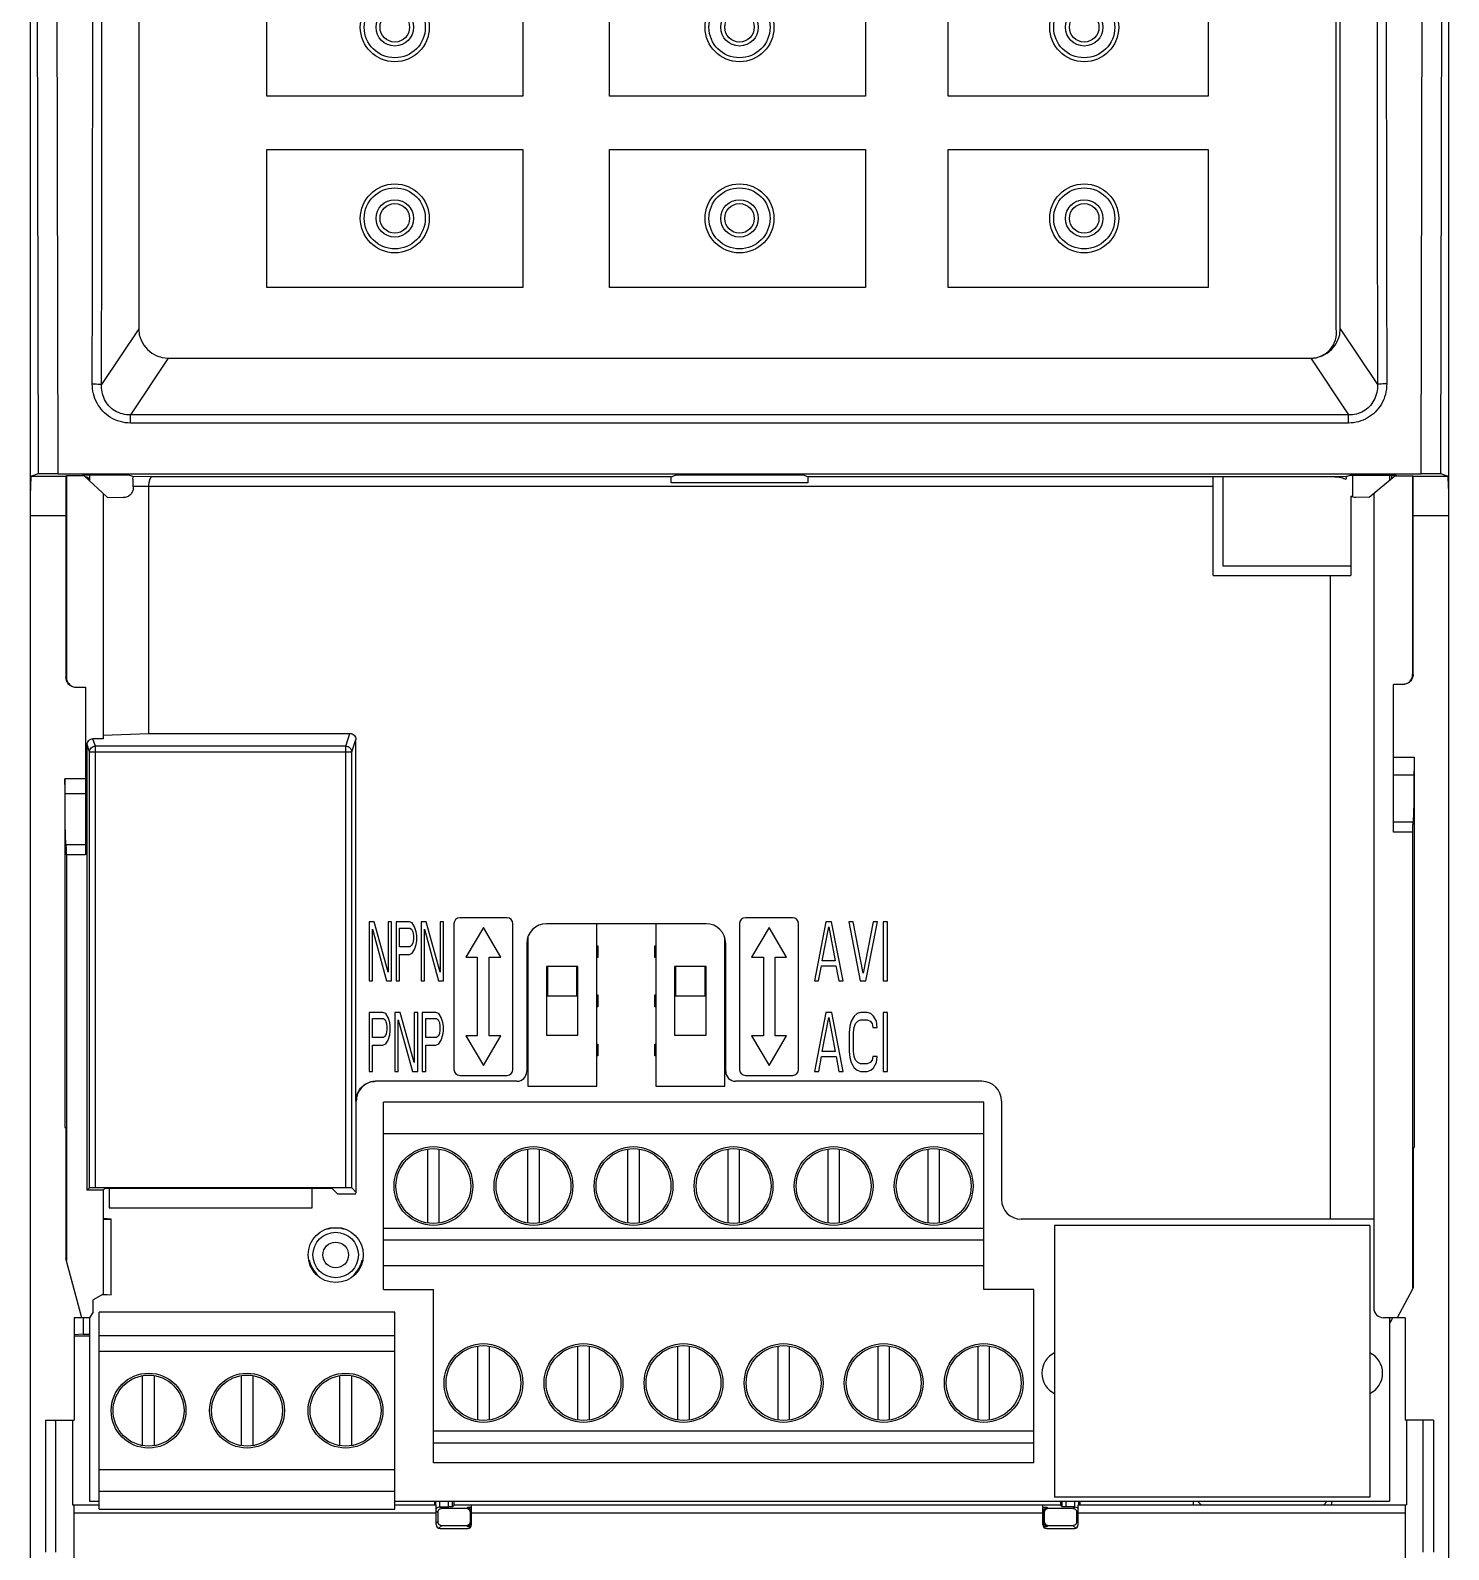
# Model space of a CAD drawing. Header units: millimetres. Extents: x 0 to 1371, y 0 to 812.
# Drawn here: x 280.2 to 352.2, y 657.9 to 735 of the extents above; entities that cross this region are included whole.
import ezdxf

# ---------------------------------------------------------------- set-up
doc = ezdxf.new("R2010")
doc.units = ezdxf.units.MM
for name, color, linetype in [('CTL_BD_PF4M_new_view_1_BL23', 7, 'Continuous'), ('NAMEPLATE_new_view_1_BL28', 7, 'Continuous'), ('RJ45_SIDE_SH_new_view_1_BL31', 7, 'Continuous'), ('SWITCH_SLIDE_SS048_new_vie_BL35', 7, 'Continuous'), ('SWITCH_SLIDE_SS048_new_vie_BL38', 7, 'Continuous'), ('TBLK_EK500_3P_new_view_1_BL24', 7, 'Continuous'), ('TBLK_ELK508V4L_12P_new_vie_BL30', 7, 'Continuous'), ('VFD_EL_FRAME_A_BODY_new_vie_BL0', 7, 'Continuous'), ('VFD_EL_FRAME_A_KEYCOVER_ne_BL22', 7, 'Continuous')]:
    doc.layers.add(name, color=color, linetype=linetype)

# ---------------------------------------------------------------- blocks, each defined once
blk = doc.blocks.new('VFD_EL_FRAME_A_BODY_NEW_VIE_BL0', base_point=(182.203, 233.585))
at = {"layer": 'VFD_EL_FRAME_A_BODY_new_vie_BL0', "color": 7, "linetype": 'Continuous'}
for p, q in [((215.303, 236.161), (215.303, 235.99)), ((150.103, 198.414), (149.897, 198.414)), ((149.897, 198.386), (150.303, 198.407)), ((150.303, 198.41), (150.103, 198.414)), ((150.303, 194.564), (150.303, 198.407)), ((161.322, 197.929), (161.322, 197.897)), ((162.085, 197.897), (162.085, 197.929)), ((160.368, 196.295), (160.342, 196.279)), ((163.065, 196.279), (163.038, 196.295)), ((160.757, 195.558), (160.785, 195.574)), ((162.622, 195.574), (162.65, 195.558)), ((150.103, 194.557), (149.825, 194.557)), ((149.897, 194.584), (150.303, 194.564)), ((148.887, 193.4), (148.887, 192.569)), ((148.887, 192.569), (148.418, 192.533)), ((148.418, 192.485), (149.203, 192.485)), ((148.887, 192.569), (149.203, 192.569)), ((166.713, 184.085), (166.713, 183.904)), ((166.791, 183.904), (166.791, 184.085)), ((166.885, 183.514), (166.803, 183.595)), ((166.99, 183.801), (166.99, 184.085)), ((166.99, 183.801), (167.436, 183.801)), ((167.084, 183.714), (166.997, 183.801)), ((168.342, 183.714), (167.084, 183.714)), ((167.436, 183.801), (167.436, 184.085)), ((167.636, 183.808), (167.636, 184.085)), ((167.713, 183.885), (167.636, 183.808)), ((167.713, 183.885), (167.713, 184.085)), ((168.603, 183.885), (167.713, 183.885)), ((168.342, 183.714), (168.385, 183.756)), ((168.542, 183.514), (168.584, 183.556)), ((168.584, 183.014), (168.584, 183.556)), ((198.503, 183.885), (197.603, 183.885)), ((197.675, 183.514), (197.632, 183.556)), ((197.632, 183.556), (197.632, 183.014)), ((197.874, 183.714), (197.832, 183.756)), ((199.132, 183.714), (197.874, 183.714)), ((198.503, 184.085), (198.503, 183.885)), ((198.503, 183.885), (198.581, 183.808)), ((198.581, 183.808), (198.581, 184.085)), ((198.78, 183.801), (198.78, 184.085)), ((199.226, 183.801), (198.78, 183.801)), ((199.132, 183.714), (199.22, 183.801)), ((199.226, 183.801), (199.226, 184.085)), ((199.332, 183.514), (199.403, 183.585)), ((199.426, 183.904), (199.426, 184.085)), ((199.503, 183.904), (199.503, 184.085)), ((205.253, 183.904), (205.253, 184.085)), ((205.643, 183.904), (205.462, 184.085)), ((211.864, 183.904), (212.045, 184.085)), ((212.253, 184.085), (212.253, 183.904)), ((166.803, 182.975), (166.885, 183.056)), ((166.885, 183.514), (166.885, 183.056)), ((166.942, 182.714), (167.084, 182.856)), ((167.084, 182.856), (168.342, 182.856)), ((168.342, 182.856), (168.385, 182.814)), ((168.542, 183.056), (168.542, 183.514)), ((168.542, 183.056), (168.584, 183.014)), ((197.675, 183.056), (197.632, 183.014)), ((197.675, 183.514), (197.675, 183.056)), ((197.874, 182.856), (197.832, 182.814)), ((197.874, 182.856), (199.132, 182.856)), ((199.132, 182.856), (199.272, 182.716)), ((199.332, 183.056), (199.332, 183.514)), ((199.332, 183.056), (199.403, 182.985))]:
    blk.add_line(p, q, dxfattribs=at)
for radius in [1.153, 0.653]:
    blk.add_circle((161.703, 196.585), radius, dxfattribs=at)
for centre, radius, start, end in [((161.703, 196.585), 1.366, 73.79846, 106.20154), ((161.703, 196.585), 1.366, 192.26376, 227.73624), ((161.703, 196.585), 1.366, 312.26376, 347.73624), ((213.753, 194.085), 1.75, 326.02551, 337.5)]:
    blk.add_arc(centre, radius, start, end, dxfattribs=at)
for points, start_tangent, end_tangent in [([(149.003, 236.085), (149.057, 236.078)], (1, 0), (0.963034, -0.26938)), ([(149.057, 236.078), (149.104, 236.058), (149.145, 236.026)], (0.963034, -0.26938), (0.705611, -0.708599)), ([(149.145, 236.026), (149.177, 235.985), (149.196, 235.938)], (0.705611, -0.708599), (0.267001, -0.963696)), ([(161.29, 197.921), (161.294, 197.918), (161.322, 197.897)], (0.804895, -0.593417), (0.799693, -0.600409)), ([(162.085, 197.897), (162.112, 197.918), (162.117, 197.921)], (0.799693, 0.600409), (0.804895, 0.593417)), ([(160.368, 196.295), (160.337, 196.309), (160.334, 196.31)], (-0.914479, 0.404633), (-0.911227, 0.411905)), ([(163.073, 196.31), (163.07, 196.309), (163.038, 196.295)], (-0.911227, -0.411905), (-0.914479, -0.404633)), ([(160.781, 195.538), (160.781, 195.54), (160.785, 195.574)], (0.099131, 0.995074), (0.106817, 0.994279)), ([(162.622, 195.574), (162.626, 195.54), (162.626, 195.538)], (0.106817, -0.994279), (0.099131, -0.995074)), ([(166.803, 183.668), (166.814, 183.692), (166.879, 183.765), (166.929, 183.79)], (0.348921, 0.937152), (0.942943, 0.332955)), ([(166.892, 183.567), (166.885, 183.514)], (-0.26689, -0.963727), (0, -1)), ([(167.084, 183.714), (166.984, 183.687), (166.911, 183.614), (166.892, 183.567)], (-1, 0), (-0.26689, -0.963727)), ([(166.929, 183.79), (166.99, 183.801)], (0.942943, 0.332955), (1, 0)), ([(167.636, 183.808), (167.607, 183.805), (167.534, 183.802), (167.436, 183.801)], (-0.707107, -0.707107), (-1, 0)), ([(168.442, 183.687), (168.342, 183.714)], (-0.86763, 0.49721), (-1, 0)), ([(168.39, 183.759), (168.385, 183.756)], (-0.959012, -0.283365), (-0.708306, -0.705906)), ([(168.385, 183.756), (168.484, 183.729), (168.558, 183.656), (168.578, 183.608)], (0.999999, -0.001218), (0.260208, -0.965553)), ([(168.506, 183.766), (168.464, 183.764), (168.406, 183.76), (168.39, 183.759)], (-0.999611, -0.027901), (-0.959012, -0.283365)), ([(168.484, 183.656), (168.442, 183.687)], (-0.70865, 0.705561), (-0.86763, 0.49721)), ([(168.515, 183.615), (168.484, 183.656)], (-0.500625, 0.865664), (-0.70865, 0.705561)), ([(168.606, 183.768), (168.555, 183.767), (168.506, 183.766)], (-0.999818, -0.019056), (-0.999611, -0.027901)), ([(168.542, 183.514), (168.515, 183.615)], (0, 1), (-0.500625, 0.865664)), ([(168.578, 183.608), (168.584, 183.556)], (0.260207, -0.965553), (0.001218, -0.999999)), ([(197.711, 183.766), (197.662, 183.767), (197.603, 183.768)], (-0.999611, 0.027901), (-0.999814, 0.019269)), ([(197.603, 183.563), (197.629, 183.56)], (0.998545, 0.053928), (0.816055, -0.577974)), ([(197.629, 183.56), (197.632, 183.556)], (0.816055, -0.577974), (0.420622, -0.907236)), ([(197.632, 183.556), (197.639, 183.608)], (0.001218, 0.999999), (0.260208, 0.965553)), ([(197.639, 183.608), (197.659, 183.656), (197.732, 183.729)], (0.260207, 0.965553), (0.86682, 0.498621)), ([(197.682, 183.567), (197.675, 183.514)], (-0.26689, -0.963727), (0, -1)), ([(197.874, 183.714), (197.774, 183.687), (197.701, 183.614), (197.682, 183.567)], (-1, 0), (-0.26689, -0.963727)), ([(197.832, 183.756), (197.811, 183.76), (197.753, 183.764), (197.711, 183.766)], (-0.708298, 0.705914), (-0.999611, 0.027901)), ([(197.732, 183.729), (197.832, 183.756)], (0.86682, 0.498621), (0.999999, 0.001218)), ([(198.78, 183.801), (198.682, 183.802), (198.609, 183.805), (198.581, 183.808)], (-1, 0), (-0.707107, 0.707107)), ([(199.235, 183.686), (199.232, 183.687), (199.132, 183.714)], (-0.859693, 0.510812), (-1, 0)), ([(199.226, 183.801), (199.337, 183.765)], (1, 0), (0.825337, -0.56464)), ([(199.274, 183.656), (199.235, 183.686)], (-0.70865, 0.705561), (-0.859693, 0.510812)), ([(199.305, 183.615), (199.274, 183.656)], (-0.500625, 0.865664), (-0.70865, 0.705561)), ([(199.332, 183.514), (199.305, 183.615)], (0, 1), (-0.500625, 0.865664)), ([(199.337, 183.765), (199.403, 183.692)], (0.825337, -0.56464), (0.47113, -0.882064)), ([(166.885, 183.056), (166.911, 182.956)], (0, -1), (0.49721, -0.86763)), ([(166.911, 182.956), (166.984, 182.883), (167.031, 182.864)], (0.49721, -0.86763), (0.963047, -0.269334)), ([(167.031, 182.864), (167.084, 182.856)], (0.963047, -0.269334), (1, 0)), ([(168.342, 182.856), (168.443, 182.883), (168.516, 182.956), (168.535, 183.003)], (1, 0), (0.26689, 0.963727)), ([(168.436, 182.821), (168.385, 182.814)], (-0.965553, -0.260207), (-0.999999, -0.001218)), ([(168.385, 182.814), (168.406, 182.81), (168.464, 182.806), (168.506, 182.804)], (0.708298, -0.705914), (0.999611, -0.027901)), ([(168.484, 182.841), (168.436, 182.821)], (-0.86682, -0.498621), (-0.965553, -0.260207)), ([(168.584, 183.014), (168.558, 182.914), (168.484, 182.841)], (-0.001218, -0.999999), (-0.86682, -0.498621)), ([(168.506, 182.804), (168.555, 182.803), (168.575, 182.803)], (0.999611, -0.027901), (0.999877, -0.015672)), ([(168.535, 183.003), (168.542, 183.056)], (0.26689, 0.963727), (0, 1)), ([(168.592, 183.008), (168.584, 183.014)], (-0.955235, 0.295848), (-0.420622, 0.907236)), ([(197.603, 183.007), (197.625, 183.008)], (0.998545, -0.053928), (0.955235, 0.295848)), ([(197.625, 183.008), (197.632, 183.014)], (0.955235, 0.295848), (0.420622, 0.907236)), ([(197.639, 182.962), (197.632, 183.014)], (-0.260207, 0.965553), (-0.001218, 0.999999)), ([(197.632, 182.803), (197.662, 182.803), (197.711, 182.804)], (0.999853, 0.01717), (0.999611, 0.027901)), ([(197.781, 182.821), (197.732, 182.841), (197.659, 182.914), (197.639, 182.962)], (-0.965553, 0.260207), (-0.260208, 0.965553)), ([(197.675, 183.056), (197.702, 182.956), (197.733, 182.914)], (0, -1), (0.70865, -0.705561)), ([(197.711, 182.804), (197.753, 182.806), (197.811, 182.81), (197.827, 182.811)], (0.999611, 0.027901), (0.959012, 0.283365)), ([(197.733, 182.914), (197.775, 182.883), (197.826, 182.862)], (0.70865, -0.705561), (0.969919, -0.243429)), ([(197.832, 182.814), (197.781, 182.821)], (-0.999999, 0.001218), (-0.965553, 0.260207)), ([(197.826, 182.862), (197.874, 182.856)], (0.969919, -0.243429), (1, 0)), ([(197.827, 182.811), (197.832, 182.814)], (0.959012, 0.283365), (0.708306, 0.705906)), ([(199.132, 182.856), (199.233, 182.883), (199.306, 182.956), (199.325, 183.003)], (1, 0), (0.26689, 0.963727)), ([(199.325, 183.003), (199.332, 183.056)], (0.26689, 0.963727), (0, 1))]:
    blk.add_spline(points, degree=3, dxfattribs=dict(at, start_tangent=start_tangent, end_tangent=end_tangent))
blk = doc.blocks.new('VFD_EL_FRAME_A_KEYCOVER_NE_BL22', base_point=(182.203, 233.585))
at = {"layer": 'VFD_EL_FRAME_A_KEYCOVER_ne_BL22', "color": 7, "linetype": 'Continuous'}
for p, q in [((146.203, 180.897), (146.203, 286.621)), ((218.203, 286.621), (218.203, 180.897)), ((146.497, 285.98), (146.597, 236.231)), ((147.497, 286.056), (147.596, 236.24)), ((216.811, 236.24), (216.91, 286.056)), ((217.81, 236.231), (217.909, 285.98)), ((151.703, 283.6), (151.703, 243.6)), ((212.703, 243.6), (212.703, 283.6)), ((151.703, 243.6), (149.819, 240.773)), ((212.703, 243.6), (214.588, 240.773)), ((153.203, 242.1), (151.287, 239.225)), ((153.203, 242.1), (211.203, 242.1)), ((211.203, 242.1), (213.12, 239.225)), ((151.287, 238.812), (151.287, 239.225)), ((213.12, 239.225), (151.287, 239.225)), ((213.12, 238.812), (213.12, 239.225)), ((146.597, 236.231), (146.255, 236.117)), ((146.255, 236.117), (148.009, 236.117)), ((147.596, 236.24), (216.811, 236.24)), ((148.035, 236.127), (148.009, 236.118)), ((148.009, 236.118), (148.009, 225.9)), ((148.035, 236.127), (148.035, 225.9)), ((148.926, 236.127), (148.035, 236.127)), ((148.89, 236.161), (148.822, 236.127)), ((151.203, 236.161), (148.89, 236.161)), ((148.926, 236.127), (150.109, 235.046)), ((151.407, 236.093), (151.203, 236.161)), ((152.374, 236.087), (151.407, 236.093)), ((178.74, 236.087), (152.374, 236.087)), ((178.74, 236.087), (178.953, 236.158)), ((185.453, 236.158), (178.953, 236.158)), ((185.667, 236.087), (185.453, 236.158)), ((206.246, 236.087), (185.667, 236.087)), ((206.246, 231.068), (206.246, 236.09)), ((212.425, 236.09), (206.246, 236.09)), ((213, 236.093), (212.425, 236.09)), ((213, 236.093), (213.203, 236.161)), ((213.203, 236.161), (215.517, 236.161)), ((214.162, 235.044), (215.468, 236.127)), ((215.468, 236.127), (216.372, 236.127)), ((215.517, 236.161), (215.585, 236.127)), ((216.372, 236.127), (216.372, 226.048)), ((216.398, 236.118), (216.372, 236.127)), ((216.398, 226.048), (216.398, 236.118)), ((216.398, 236.117), (218.152, 236.117)), ((218.152, 236.117), (217.81, 236.231)), ((149.897, 235.24), (149.897, 222.788)), ((151.423, 235.591), (151.423, 235.52)), ((152.203, 235.586), (151.423, 235.591)), ((152.203, 235.587), (152.203, 223.055)), ((206.246, 235.587), (152.203, 235.587)), ((185.679, 235.775), (178.728, 235.775)), ((214.398, 235.24), (214.398, 193.9)), ((150.109, 235.046), (150.913, 235.03)), ((213.236, 235.093), (213.236, 231.068)), ((214.162, 235.044), (213.494, 235.03)), ((146.203, 234.117), (148.009, 234.117)), ((216.398, 234.117), (218.203, 234.117)), ((206.246, 231.068), (213.236, 231.068)), ((212.203, 198.4), (212.203, 231.068)), ((216.372, 226.048), (216.398, 226.048)), ((148.009, 225.9), (148.035, 225.9)), ((148.535, 225.4), (149.009, 225.4)), ((149.009, 225.4), (149.009, 216.9)), ((215.871, 225.548), (215.398, 225.548)), ((215.398, 218.048), (215.398, 225.548)), ((149.897, 222.962), (152.203, 223.055)), ((152.203, 223.055), (162.427, 223.055)), ((162.214, 222.415), (162.427, 223.055)), ((149.08, 199.871), (149.08, 222.488)), ((149.204, 222.115), (149.08, 222.488)), ((149.204, 199.995), (149.204, 222.115)), ((149.204, 222.115), (162.514, 222.115)), ((149.504, 222.415), (149.38, 222.788)), ((149.897, 222.788), (149.38, 222.788)), ((149.504, 200), (149.504, 222.415)), ((162.214, 222.415), (149.504, 222.415)), ((162.214, 200), (162.214, 222.415)), ((162.514, 222.115), (162.727, 222.755)), ((162.514, 199.995), (162.514, 222.115)), ((162.727, 204.4), (162.727, 222.755)), ((215.398, 221.848), (216.453, 221.848)), ((216.453, 221.848), (216.453, 202.048)), ((147.954, 220.756), (147.954, 203.048)), ((149.009, 220.756), (147.954, 220.756)), ((215.398, 220.948), (216.445, 220.948)), ((149.009, 219.999), (147.962, 219.999)), ((216.385, 218.548), (215.398, 218.548)), ((216.372, 218.048), (215.398, 218.048)), ((216.372, 218.048), (216.372, 194.851)), ((149.009, 217.4), (148.022, 217.4)), ((148.035, 216.9), (148.035, 196.302)), ((149.009, 216.9), (148.035, 216.9)), ((170.403, 213.7), (168.003, 213.7)), ((184.903, 213.7), (182.503, 213.7)), ((163.403, 213.5), (163.403, 210.5)), ((163.659, 213.5), (163.403, 213.5)), ((163.574, 210.5), (163.574, 213.117)), ((163.574, 213.117), (164.283, 210.5)), ((164.368, 210.947), (163.659, 213.5)), ((164.368, 213.5), (164.368, 210.947)), ((164.538, 213.5), (164.368, 213.5)), ((164.538, 210.5), (164.538, 213.5)), ((164.765, 213.5), (164.765, 210.5)), ((165.446, 213.5), (164.765, 213.5)), ((164.935, 212.223), (164.935, 213.181)), ((164.935, 213.181), (165.474, 213.181)), ((165.588, 213.436), (165.446, 213.5)), ((165.474, 213.181), (165.559, 213.117)), ((165.559, 213.117), (165.616, 212.989)), ((165.701, 213.245), (165.588, 213.436)), ((165.616, 212.989), (165.645, 212.798)), ((165.786, 212.989), (165.701, 213.245)), ((165.815, 212.798), (165.786, 212.989)), ((166.042, 213.5), (166.042, 210.5)), ((166.297, 213.5), (166.042, 213.5)), ((166.212, 210.5), (166.212, 213.117)), ((166.212, 213.117), (166.921, 210.5)), ((167.006, 210.947), (166.297, 213.5)), ((167.006, 213.5), (167.006, 210.947)), ((167.176, 213.5), (167.006, 213.5)), ((167.176, 210.5), (167.176, 213.5)), ((167.703, 213.4), (167.703, 206)), ((169.203, 213.2), (168.313, 211.7)), ((170.093, 211.7), (169.203, 213.2)), ((170.703, 206), (170.703, 213.4)), ((180.503, 213.4), (172.403, 213.4)), ((182.203, 213.4), (182.203, 206)), ((183.703, 213.2), (182.813, 211.7)), ((184.593, 211.7), (183.703, 213.2)), ((185.203, 206), (185.203, 213.4)), ((186.585, 213.5), (186.003, 210.5)), ((186.403, 211.521), (186.731, 213.245)), ((186.876, 213.5), (186.585, 213.5)), ((186.731, 213.245), (187.058, 211.521)), ((187.458, 210.5), (186.876, 213.5)), ((187.967, 213.5), (187.749, 213.5)), ((187.749, 213.5), (188.331, 210.5)), ((188.476, 210.883), (187.967, 213.5)), ((188.985, 213.5), (188.476, 210.883)), ((188.622, 210.5), (189.203, 213.5)), ((189.203, 213.5), (188.985, 213.5)), ((189.494, 213.5), (189.494, 210.5)), ((189.713, 213.5), (189.494, 213.5)), ((189.713, 210.5), (189.713, 213.5)), ((165.474, 212.223), (164.935, 212.223)), ((165.559, 212.287), (165.474, 212.223)), ((165.616, 212.415), (165.559, 212.287)), ((165.588, 211.904), (165.701, 212.096)), ((165.645, 212.606), (165.616, 212.415)), ((165.645, 212.798), (165.645, 212.606)), ((165.701, 212.096), (165.786, 212.351)), ((165.786, 212.351), (165.815, 212.543)), ((165.815, 212.543), (165.815, 212.798)), ((171.403, 212.4), (171.403, 205.9)), ((181.503, 205.9), (181.503, 212.4)), ((164.935, 210.5), (164.935, 211.84)), ((164.935, 211.84), (165.446, 211.84)), ((165.446, 211.84), (165.588, 211.904)), ((168.313, 211.7), (168.893, 211.7)), ((168.893, 211.7), (168.893, 207.7)), ((169.493, 207.7), (169.493, 211.7)), ((169.493, 211.7), (170.093, 211.7)), ((182.813, 211.7), (183.413, 211.7)), ((183.413, 211.7), (183.413, 207.7)), ((184.013, 211.7), (184.593, 211.7)), ((184.013, 207.7), (184.013, 211.7)), ((187.058, 211.521), (186.403, 211.521)), ((186.222, 210.5), (186.367, 211.266)), ((186.367, 211.266), (187.094, 211.266)), ((187.094, 211.266), (187.24, 210.5)), ((163.403, 210.5), (163.574, 210.5)), ((164.283, 210.5), (164.538, 210.5)), ((164.765, 210.5), (164.935, 210.5)), ((166.042, 210.5), (166.212, 210.5)), ((166.921, 210.5), (167.176, 210.5)), ((186.003, 210.5), (186.222, 210.5)), ((187.24, 210.5), (187.458, 210.5)), ((188.331, 210.5), (188.622, 210.5)), ((189.494, 210.5), (189.713, 210.5)), ((163.403, 208.9), (163.403, 205.9)), ((164.099, 208.9), (163.403, 208.9)), ((163.577, 207.623), (163.577, 208.581)), ((163.577, 208.581), (164.128, 208.581)), ((164.244, 208.836), (164.099, 208.9)), ((164.128, 208.581), (164.215, 208.517)), ((164.215, 208.517), (164.273, 208.389)), ((164.36, 208.645), (164.244, 208.836)), ((164.273, 208.389), (164.302, 208.198)), ((164.447, 208.389), (164.36, 208.645)), ((164.476, 208.198), (164.447, 208.389)), ((164.708, 208.9), (164.708, 205.9)), ((164.969, 208.9), (164.708, 208.9)), ((164.882, 205.9), (164.882, 208.517)), ((164.882, 208.517), (165.606, 205.9)), ((165.693, 206.347), (164.969, 208.9)), ((165.693, 208.9), (165.693, 206.347)), ((165.867, 208.9), (165.693, 208.9)), ((165.867, 205.9), (165.867, 208.9)), ((166.099, 208.9), (166.099, 205.9)), ((166.795, 208.9), (166.099, 208.9)), ((166.273, 207.623), (166.273, 208.581)), ((166.273, 208.581), (166.824, 208.581)), ((166.94, 208.836), (166.795, 208.9)), ((166.824, 208.581), (166.911, 208.517)), ((166.911, 208.517), (166.969, 208.389)), ((167.056, 208.645), (166.94, 208.836)), ((166.969, 208.389), (166.998, 208.198)), ((167.143, 208.389), (167.056, 208.645)), ((167.172, 208.198), (167.143, 208.389)), ((186.591, 208.9), (186.003, 205.9)), ((186.407, 206.921), (186.737, 208.645)), ((186.884, 208.9), (186.591, 208.9)), ((186.737, 208.645), (187.068, 206.921)), ((187.471, 205.9), (186.884, 208.9)), ((187.875, 208.453), (187.802, 208.198)), ((188.022, 208.709), (187.875, 208.453)), ((188.169, 208.836), (188.022, 208.709)), ((188.022, 208.134), (188.095, 208.326)), ((188.095, 208.326), (188.205, 208.453)), ((188.352, 208.9), (188.169, 208.836)), ((188.205, 208.453), (188.352, 208.517)), ((188.682, 208.9), (188.352, 208.9)), ((188.352, 208.517), (188.682, 208.517)), ((188.866, 208.836), (188.682, 208.9)), ((188.682, 208.517), (188.829, 208.453)), ((188.829, 208.453), (188.939, 208.326)), ((189.013, 208.709), (188.866, 208.836)), ((188.939, 208.326), (188.976, 208.134)), ((189.159, 208.453), (189.013, 208.709)), ((189.196, 208.134), (189.159, 208.453)), ((189.71, 208.9), (189.49, 208.9)), ((189.49, 208.9), (189.49, 205.9)), ((189.71, 205.9), (189.71, 208.9)), ((164.128, 207.623), (163.577, 207.623)), ((164.215, 207.687), (164.128, 207.623)), ((164.273, 207.815), (164.215, 207.687)), ((164.244, 207.304), (164.36, 207.496)), ((164.302, 208.006), (164.273, 207.815)), ((164.302, 208.198), (164.302, 208.006)), ((164.36, 207.496), (164.447, 207.751)), ((164.447, 207.751), (164.476, 207.943)), ((164.476, 207.943), (164.476, 208.198)), ((166.824, 207.623), (166.273, 207.623)), ((166.911, 207.687), (166.824, 207.623)), ((166.969, 207.815), (166.911, 207.687)), ((166.94, 207.304), (167.056, 207.496)), ((166.998, 208.006), (166.969, 207.815)), ((166.998, 208.198), (166.998, 208.006)), ((167.056, 207.496), (167.143, 207.751)), ((167.143, 207.751), (167.172, 207.943)), ((167.172, 207.943), (167.172, 208.198)), ((168.313, 207.7), (169.203, 206.2)), ((168.893, 207.7), (168.313, 207.7)), ((169.203, 206.2), (170.093, 207.7)), ((170.093, 207.7), (169.493, 207.7)), ((183.413, 207.7), (182.813, 207.7)), ((182.813, 207.7), (183.703, 206.2)), ((183.703, 206.2), (184.593, 207.7)), ((184.593, 207.7), (184.013, 207.7)), ((187.802, 208.198), (187.765, 207.879)), ((187.765, 207.879), (187.765, 206.921)), ((187.985, 207.879), (188.022, 208.134)), ((187.985, 206.921), (187.985, 207.879)), ((188.976, 208.134), (189.196, 208.134)), ((163.577, 205.9), (163.577, 207.24)), ((163.577, 207.24), (164.099, 207.24)), ((164.099, 207.24), (164.244, 207.304)), ((166.273, 205.9), (166.273, 207.24)), ((166.273, 207.24), (166.795, 207.24)), ((166.795, 207.24), (166.94, 207.304)), ((186.224, 205.9), (186.37, 206.666)), ((186.37, 206.666), (187.104, 206.666)), ((187.068, 206.921), (186.407, 206.921)), ((187.104, 206.666), (187.251, 205.9)), ((187.765, 206.921), (187.802, 206.602)), ((188.022, 206.666), (187.985, 206.921)), ((188.095, 206.475), (188.022, 206.666)), ((188.976, 206.666), (188.939, 206.475)), ((189.196, 206.666), (188.976, 206.666)), ((189.159, 206.347), (189.196, 206.666)), ((163.403, 205.9), (163.577, 205.9)), ((164.708, 205.9), (164.882, 205.9)), ((165.606, 205.9), (165.867, 205.9)), ((166.099, 205.9), (166.273, 205.9)), ((186.003, 205.9), (186.224, 205.9)), ((187.251, 205.9), (187.471, 205.9)), ((187.802, 206.602), (187.875, 206.347)), ((187.875, 206.347), (188.022, 206.092)), ((188.022, 206.092), (188.169, 205.964)), ((188.205, 206.347), (188.095, 206.475)), ((188.169, 205.964), (188.352, 205.9)), ((188.352, 206.283), (188.205, 206.347)), ((188.682, 206.283), (188.352, 206.283)), ((188.352, 205.9), (188.682, 205.9)), ((188.829, 206.347), (188.682, 206.283)), ((188.682, 205.9), (188.866, 205.964)), ((188.939, 206.475), (188.829, 206.347)), ((188.866, 205.964), (189.013, 206.092)), ((189.013, 206.092), (189.159, 206.347)), ((189.49, 205.9), (189.71, 205.9)), ((170.903, 205.4), (163.727, 205.4)), ((168.003, 205.7), (170.403, 205.7)), ((194.503, 205.4), (182.003, 205.4)), ((182.503, 205.7), (184.903, 205.7)), ((162.748, 204.4), (162.727, 204.4)), ((162.748, 199.761), (162.748, 204.4)), ((195.503, 204.4), (195.503, 199.4)), ((147.954, 203.048), (148.009, 203.048)), ((148.009, 203.048), (148.009, 196.4)), ((216.398, 202.048), (216.453, 202.048)), ((216.398, 202.048), (216.398, 194.9)), ((149.204, 199.995), (149.08, 199.871)), ((149.897, 199.871), (149.08, 199.871)), ((162.214, 200), (149.504, 200)), ((149.897, 199.871), (150.004, 199.977)), ((149.897, 199.871), (149.897, 194.6)), ((150.304, 199.983), (161.214, 199.983)), ((161.514, 199.977), (161.798, 199.693)), ((162.748, 199.761), (162.514, 199.995)), ((162.714, 199.693), (162.748, 199.761)), ((161.799, 199.693), (161.798, 199.693)), ((161.799, 199.693), (162.714, 199.693)), ((162.714, 199.693), (162.714, 199.693)), ((214.398, 198.4), (196.503, 198.4)), ((148.809, 193.4), (148.009, 196.4)), ((149.897, 194.6), (149.397, 194.3)), ((216.372, 194.851), (215.598, 193.4)), ((149.397, 193.7), (149.197, 193.4)), ((149.397, 193.7), (149.397, 194.3)), ((148.418, 193.4), (148.418, 188.2)), ((149.197, 193.4), (148.418, 193.4)), ((215.989, 193.4), (214.898, 193.4)), ((215.989, 193.4), (215.989, 188.2)), ((146.979, 188.2), (146.979, 181.5)), ((146.979, 188.2), (148.418, 188.2)), ((147.503, 181.5), (147.503, 188.2)), ((148.348, 188.2), (148.348, 183.904)), ((217.428, 188.2), (215.989, 188.2)), ((216.059, 188.2), (216.059, 183.904)), ((216.903, 181.5), (216.903, 188.2)), ((217.428, 188.2), (217.428, 181.5)), ((148.348, 183.904), (149.703, 183.904)), ((148.403, 183.904), (148.403, 180.7)), ((164.703, 183.904), (166.803, 183.904)), ((166.803, 182.904), (166.803, 183.904)), ((168.603, 183.904), (197.603, 183.904)), ((168.603, 182.904), (168.603, 183.904)), ((197.603, 182.904), (197.603, 183.904)), ((199.403, 183.904), (216.059, 183.904)), ((199.403, 182.904), (199.403, 183.904)), ((216.003, 183.904), (216.003, 180.7)), ((148.403, 183.504), (166.803, 183.504)), ((168.603, 183.504), (197.603, 183.504)), ((199.403, 183.504), (216.003, 183.504)), ((167.003, 182.704), (168.403, 182.704)), ((197.803, 182.704), (199.203, 182.704))]:
    blk.add_line(p, q, dxfattribs=at)
for centre, radius in [((164.703, 258.9), 1.75), ((182.203, 258.9), 1.75), ((199.703, 258.9), 1.75), ((164.703, 258.9), 1.55), ((182.203, 258.9), 1.55), ((199.703, 258.9), 1.55), ((164.703, 258.9), 0.95), ((164.703, 258.9), 0.75), ((182.203, 258.9), 0.95), ((182.203, 258.9), 0.75), ((199.703, 258.9), 0.95), ((199.703, 258.9), 0.75), ((164.703, 249.2), 1.75), ((164.703, 249.2), 1.55), ((182.203, 249.2), 1.75), ((182.203, 249.2), 1.55), ((199.703, 249.2), 1.75), ((199.703, 249.2), 1.55), ((164.703, 249.2), 0.95), ((164.703, 249.2), 0.75), ((182.203, 249.2), 0.95), ((182.203, 249.2), 0.75), ((199.703, 249.2), 0.95), ((199.703, 249.2), 0.75)]:
    blk.add_circle(centre, radius, dxfattribs=at)
for centre, radius, start, end in [((153.203, 243.6), 1.5, 180, 270), ((211.203, 243.6), 1.5, 270, 360), ((168.003, 213.4), 0.3, 90, 180), ((170.403, 213.4), 0.3, 0, 90), ((182.503, 213.4), 0.3, 90, 180), ((184.903, 213.4), 0.3, 0, 90), ((172.403, 212.4), 1, 90, 180), ((180.503, 212.4), 1, 0, 90), ((168.003, 206), 0.3, 180, 270), ((170.403, 206), 0.3, 270, 360), ((170.903, 205.9), 0.5, 270, 360), ((182.003, 205.9), 0.5, 180, 270), ((182.503, 206), 0.3, 180, 270), ((184.903, 206), 0.3, 270, 360), ((194.503, 204.4), 1, 0, 90), ((196.503, 199.4), 1, 180, 270), ((214.898, 193.9), 0.5, 180, 270), ((167.003, 182.904), 0.2, 180, 270), ((168.403, 182.904), 0.2, 270, 360), ((197.803, 182.904), 0.2, 180, 270), ((199.203, 182.904), 0.2, 270, 360)]:
    blk.add_arc(centre, radius, start, end, dxfattribs=at)
for points, start_tangent, end_tangent in [([(149.345, 240.799), (149.367, 254.89), (149.396, 269.595), (149.442, 285.006)], (0.001401, 0.999999), (0.003745, 0.999993)), ([(149.819, 240.773), (149.83, 254.866), (149.842, 269.574), (149.852, 284.988)], (0.00081, 1), (0.000355, 1)), ([(214.555, 284.988), (214.565, 269.567), (214.577, 254.86), (214.588, 240.773)], (0.000355, -1), (0.00081, -1)), ([(214.965, 285.006), (215.011, 269.589), (215.04, 254.884), (215.062, 240.799)], (0.003744, -0.999993), (0.001401, -0.999999)), ([(151.287, 238.812), (150.761, 238.884), (150.274, 239.098), (149.88, 239.419), (149.588, 239.825), (149.405, 240.301), (149.345, 240.799)], (-1, 0.00037), (0.00137, 0.999999)), ([(149.345, 240.799), (149.546, 240.796), (149.714, 240.786), (149.819, 240.773)], (0.999999, -0.001393), (0.975367, -0.22059)), ([(151.287, 239.225), (150.873, 239.271), (150.49, 239.435), (150.187, 239.689), (149.97, 240.012), (149.845, 240.388), (149.819, 240.773)], (-0.999352, -0.036001), (0.05335, 0.998576)), ([(215.062, 240.799), (214.992, 240.263), (214.788, 239.77), (214.477, 239.368), (214.09, 239.072), (213.63, 238.88), (213.12, 238.812)], (0.001324, -0.999999), (-1, 0.00066)), ([(214.588, 240.773), (214.556, 240.356), (214.413, 239.966), (214.181, 239.647), (213.881, 239.414), (213.519, 239.267), (213.12, 239.225)], (0.053508, -0.998567), (-0.999338, 0.036371)), ([(215.062, 240.799), (214.86, 240.796), (214.693, 240.786), (214.588, 240.773)], (-0.999999, -0.001397), (-0.9754, -0.220442)), ([(213.12, 238.812), (192.357, 238.812), (171.747, 238.812), (151.287, 238.812)], (-1, 0), (-1, 0)), ([(146.203, 234.117), (146.205, 234.626), (146.21, 235.112), (146.219, 235.525), (146.229, 235.843), (146.242, 236.047), (146.255, 236.117)], (0, 1), (0.948703, 0.31617)), ([(147.596, 236.24), (147.293, 236.239), (147.017, 236.238), (146.797, 236.236), (146.652, 236.234), (146.597, 236.231)], (-1, 0), (-0.948703, -0.31617)), ([(151.423, 235.591), (151.422, 235.773), (151.419, 235.935), (151.413, 236.049), (151.407, 236.093)], (0, 1), (-0.948703, 0.31617)), ([(152.374, 236.087), (152.311, 236.05), (152.256, 235.944), (152.218, 235.782), (152.203, 235.587)], (-0.999675, -0.025505), (0, -1)), ([(178.728, 235.775), (178.731, 235.936), (178.735, 236.047), (178.74, 236.087)], (0.010596, 0.999944), (0.948703, 0.31617)), ([(185.667, 236.087), (185.672, 236.047), (185.676, 235.936), (185.679, 235.775)], (0.948703, -0.31617), (0.010596, -0.999944)), ([(212.425, 236.09), (212.639, 236.072), (212.827, 236.024), (212.94, 235.977)], (1, 0), (0.893712, -0.448641)), ([(212.94, 235.977), (212.989, 235.951)], (0.893712, -0.448641), (0.860897, -0.508778)), ([(213, 236.093), (212.994, 236.053), (212.989, 235.951)], (-0.948703, -0.31617), (-0.034611, -0.999401)), ([(217.81, 236.231), (217.755, 236.234), (217.61, 236.236), (217.39, 236.238), (217.113, 236.239), (216.811, 236.24)], (-0.948703, 0.31617), (-1, 0)), ([(218.152, 236.117), (218.165, 236.047), (218.178, 235.843), (218.188, 235.525), (218.197, 235.112), (218.202, 234.626), (218.203, 234.117)], (0.948703, -0.31617), (0, -1)), ([(151.423, 235.52), (151.388, 235.339), (151.283, 235.178), (151.12, 235.069), (150.913, 235.03)], (0, -1), (-0.999794, 0.020282)), ([(213.494, 235.03), (213.356, 235.046), (213.236, 235.093)], (-0.999794, -0.020281), (-0.875188, 0.483783)), ([(215.871, 225.548), (216.063, 225.587), (216.226, 225.695), (216.334, 225.858), (216.372, 226.048)], (1, 0), (0, 1)), ([(216.398, 226.048), (216.36, 225.858), (216.252, 225.695), (216.089, 225.587), (215.898, 225.548)], (0, -1), (-1, 0)), ([(148.41, 225.41), (148.318, 225.438), (148.155, 225.547), (148.047, 225.709), (148.009, 225.9)], (-0.979987, 0.199061), (0, 1)), ([(148.035, 225.9), (148.073, 225.709), (148.181, 225.547), (148.344, 225.438), (148.535, 225.4)], (0, -1), (1, 0)), ([(162.427, 223.055), (162.541, 223.033), (162.639, 222.968), (162.705, 222.87), (162.727, 222.755)], (1, 0), (0, -1)), ([(149.08, 222.488), (149.102, 222.602), (149.167, 222.7), (149.265, 222.765), (149.38, 222.788)], (0, 1), (1, 0)), ([(149.204, 222.115), (149.226, 222.229), (149.291, 222.326), (149.389, 222.392), (149.504, 222.415)], (0.000915, 1), (1, 0.000912)), ([(162.214, 222.415), (162.329, 222.392), (162.426, 222.327), (162.491, 222.23), (162.514, 222.115)], (1, -0.000912), (0.000915, -1)), ([(216.453, 221.848), (216.449, 221.572), (216.446, 221.268), (216.445, 220.948)], (-0.019636, -0.999807), (0, -1)), ([(147.962, 219.999), (147.962, 220.28), (147.959, 220.54), (147.954, 220.756)], (0.002088, 0.999998), (-0.029892, 0.999553)), ([(216.445, 220.948), (216.444, 220.548), (216.442, 220.158), (216.438, 219.788), (216.432, 219.448), (216.425, 219.147), (216.417, 218.893), (216.408, 218.692), (216.398, 218.548)], (0, -1), (-0.089421, -0.995994)), ([(148.009, 217.4), (147.999, 217.554), (147.989, 217.773), (147.981, 218.052), (147.973, 218.381), (147.968, 218.751), (147.964, 219.152), (147.962, 219.572), (147.962, 219.999)], (-0.089421, 0.995994), (0.002088, 0.999998)), ([(216.385, 218.548), (216.38, 218.51), (216.375, 218.401), (216.373, 218.239), (216.372, 218.048)], (-1, 0), (0, -1)), ([(148.035, 216.9), (148.034, 217.091), (148.031, 217.253), (148.027, 217.362), (148.022, 217.4)], (0, 1), (-1, 0)), ([(162.727, 204.4), (162.776, 204.708), (162.919, 204.988), (163.139, 205.209), (163.419, 205.351), (163.727, 205.4)], (0, 1), (1, 0)), ([(163.727, 205.4), (163.44, 205.351), (163.16, 205.209), (162.94, 204.988), (162.797, 204.708), (162.748, 204.4)], (-0.999777, -0.021118), (0, -1)), ([(149.504, 200), (149.391, 200), (149.293, 199.999), (149.228, 199.997), (149.204, 199.995)], (-1, 0), (-0.707107, -0.707107)), ([(150.004, 199.977), (150.028, 199.979), (150.094, 199.981), (150.191, 199.982), (150.304, 199.983)], (0.707107, 0.707107), (1, 0)), ([(161.214, 199.983), (161.327, 199.982), (161.424, 199.981), (161.49, 199.979), (161.514, 199.977)], (1, 0), (0.707107, -0.707107)), ([(162.514, 199.995), (162.49, 199.997), (162.424, 199.999), (162.327, 200), (162.214, 200)], (-0.707107, 0.707107), (-1, 0))]:
    blk.add_spline(points, degree=3, dxfattribs=dict(at, start_tangent=start_tangent, end_tangent=end_tangent))
blk = doc.blocks.new('CTL_BD_PF4M_NEW_VIEW_1_BL23', base_point=(182.203, 210.123))
at = {"layer": 'CTL_BD_PF4M_new_view_1_BL23', "color": 7, "linetype": 'Continuous'}
for p, q in [((149.203, 236.161), (149.203, 235.874)), ((206.746, 236.09), (206.746, 231.568)), ((213.346, 235.049), (213.346, 236.161)), ((215.203, 236.161), (215.203, 235.908)), ((206.746, 231.568), (213.236, 231.568)), ((150.203, 199.983), (150.203, 198.985)), ((160.503, 198.985), (160.503, 199.983)), ((150.203, 198.985), (160.503, 198.985)), ((149.203, 193.4), (149.203, 184.085)), ((215.203, 193.4), (215.203, 184.085)), ((149.203, 184.085), (149.703, 184.085)), ((164.703, 184.085), (215.203, 184.085))]:
    blk.add_line(p, q, dxfattribs=at)
blk.add_circle((161.703, 196.585), 1.4, dxfattribs=at)
blk = doc.blocks.new('TBLK_EK500_3P_NEW_VIEW_1_BL24', base_point=(157.203, 188.685))
at = {"layer": 'TBLK_EK500_3P_new_view_1_BL24', "color": 7, "linetype": 'Continuous'}
for p, q in [((149.703, 183.685), (149.703, 193.685)), ((164.703, 193.685), (149.703, 193.685)), ((164.703, 183.685), (164.703, 193.685)), ((164.703, 192.485), (149.703, 192.485)), ((164.703, 191.685), (149.703, 191.685)), ((151.903, 186.91), (151.903, 190.46)), ((152.503, 186.91), (152.503, 190.46)), ((156.903, 190.46), (156.903, 186.91)), ((157.503, 190.46), (157.503, 186.91)), ((161.903, 190.46), (161.903, 186.91)), ((162.503, 190.46), (162.503, 186.91)), ((164.703, 185.685), (149.703, 185.685)), ((164.703, 184.585), (149.703, 184.585)), ((149.703, 183.685), (164.703, 183.685))]:
    blk.add_line(p, q, dxfattribs=at)
for centre, radius in [((152.203, 188.685), 1.9), ((152.203, 188.685), 1.8), ((157.203, 188.685), 1.9), ((157.203, 188.685), 1.8), ((162.203, 188.685), 1.9), ((162.203, 188.685), 1.8)]:
    blk.add_circle(centre, radius, dxfattribs=at)
blk = doc.blocks.new('NAMEPLATE_NEW_VIEW_1_BL28', base_point=(182.096, 263.5))
at = {"layer": 'NAMEPLATE_new_view_1_BL28', "color": 7, "linetype": 'Continuous'}
for p, q in [((211.203, 284.9), (153.203, 284.9)), ((212.503, 243.6), (212.503, 283.6)), ((156.423, 266.52), (156.423, 279.72)), ((156.423, 279.72), (186.923, 279.72)), ((186.923, 279.72), (186.923, 266.52)), ((186.923, 266.52), (156.423, 266.52)), ((158.203, 255.4), (158.203, 262.4)), ((158.203, 262.4), (171.203, 262.4)), ((171.203, 262.4), (171.203, 255.4)), ((175.603, 255.4), (175.603, 262.4)), ((175.603, 262.4), (188.603, 262.4)), ((188.603, 262.4), (188.603, 255.4)), ((192.803, 255.4), (192.803, 262.4)), ((192.803, 262.4), (206.003, 262.4)), ((206.003, 262.4), (206.003, 255.4)), ((171.203, 255.4), (158.203, 255.4)), ((188.603, 255.4), (175.603, 255.4)), ((206.003, 255.4), (192.803, 255.4)), ((158.203, 245.7), (158.203, 252.7)), ((158.203, 252.7), (171.203, 252.7)), ((171.203, 252.7), (171.203, 245.7)), ((175.603, 245.7), (175.603, 252.7)), ((175.603, 252.7), (188.603, 252.7)), ((188.603, 252.7), (188.603, 245.7)), ((192.803, 245.7), (192.803, 252.7)), ((192.803, 252.7), (206.003, 252.7)), ((206.003, 252.7), (206.003, 245.7)), ((171.203, 245.7), (158.203, 245.7)), ((188.603, 245.7), (175.603, 245.7)), ((206.003, 245.7), (192.803, 245.7))]:
    blk.add_line(p, q, dxfattribs=at)
blk.add_circle((201.703, 273.085), 6.4, dxfattribs=at)
for centre, radius, start, end in [((153.203, 283.385), 1.515, 90, 171.82877), ((211.203, 283.6), 1.3, 0, 90), ((211.203, 243.413), 1.313, 270, 8.17123)]:
    blk.add_arc(centre, radius, start, end, dxfattribs=at)
blk = doc.blocks.new('TBLK_ELK508V4L_12P_NEW_VIE_BL30', base_point=(180.633, 195.185))
at = {"layer": 'TBLK_ELK508V4L_12P_new_vie_BL30', "color": 7, "linetype": 'Continuous'}
for p, q in [((164.123, 194.835), (164.123, 204.335)), ((194.603, 204.335), (164.123, 204.335)), ((194.603, 194.835), (194.603, 204.335)), ((194.603, 202.735), (164.123, 202.735)), ((166.363, 201.961), (166.363, 198.209)), ((166.963, 198.209), (166.963, 201.961)), ((171.443, 201.961), (171.443, 198.209)), ((172.043, 198.209), (172.043, 201.961)), ((176.523, 201.961), (176.523, 198.209)), ((177.123, 198.209), (177.123, 201.961)), ((181.603, 201.961), (181.603, 198.209)), ((182.203, 198.209), (182.203, 201.961)), ((186.683, 201.961), (186.683, 198.209)), ((187.283, 198.209), (187.283, 201.961)), ((191.763, 201.961), (191.763, 198.209)), ((192.363, 198.209), (192.363, 201.961)), ((194.603, 197.935), (164.123, 197.935)), ((194.603, 197.335), (164.123, 197.335)), ((194.603, 196.035), (164.123, 196.035)), ((164.123, 194.835), (166.663, 194.835)), ((166.663, 186.035), (166.663, 194.835)), ((197.143, 194.835), (194.603, 194.835)), ((197.143, 186.035), (197.143, 194.835)), ((168.903, 191.961), (168.903, 188.209)), ((169.503, 188.209), (169.503, 191.961)), ((173.983, 191.961), (173.983, 188.209)), ((174.583, 188.209), (174.583, 191.961)), ((179.063, 191.961), (179.063, 188.209)), ((179.663, 188.209), (179.663, 191.961)), ((184.143, 191.961), (184.143, 188.209)), ((184.743, 188.209), (184.743, 191.961)), ((189.223, 191.961), (189.223, 188.209)), ((189.823, 188.209), (189.823, 191.961)), ((194.303, 191.961), (194.303, 188.209)), ((194.903, 188.209), (194.903, 191.961)), ((197.143, 187.635), (166.663, 187.635)), ((197.143, 187.035), (166.663, 187.035)), ((197.143, 186.035), (166.663, 186.035))]:
    blk.add_line(p, q, dxfattribs=at)
for centre, radius in [((166.663, 200.085), 2), ((171.743, 200.085), 2), ((176.823, 200.085), 2), ((181.903, 200.085), 2), ((186.983, 200.085), 2), ((192.063, 200.085), 2), ((166.663, 200.085), 1.9), ((171.743, 200.085), 1.9), ((176.823, 200.085), 1.9), ((181.903, 200.085), 1.9), ((186.983, 200.085), 1.9), ((192.063, 200.085), 1.9), ((169.203, 190.085), 2), ((174.283, 190.085), 2), ((179.363, 190.085), 2), ((184.443, 190.085), 2), ((189.523, 190.085), 2), ((194.603, 190.085), 2), ((169.203, 190.085), 1.9), ((174.283, 190.085), 1.9), ((179.363, 190.085), 1.9), ((184.443, 190.085), 1.9), ((189.523, 190.085), 1.9), ((194.603, 190.085), 1.9)]:
    blk.add_circle(centre, radius, dxfattribs=at)
blk = doc.blocks.new('RJ45_SIDE_SH_NEW_VIEW_1_BL31', base_point=(206.203, 191.185))
at = {"layer": 'RJ45_SIDE_SH_new_view_1_BL31', "color": 7, "linetype": 'Continuous'}
for p, q in [((214.203, 198.085), (198.203, 198.085)), ((198.203, 198.085), (198.203, 184.285)), ((214.203, 198.085), (214.203, 184.285)), ((214.203, 184.285), (198.203, 184.285))]:
    blk.add_line(p, q, dxfattribs=at)
for centre, start, end in [((198.703, 190.585), 115.77146, 244.22854), ((213.703, 190.585), 295.77146, 64.22854)]:
    blk.add_arc(centre, 1.15, start, end, dxfattribs=at)
blk = doc.blocks.new('SWITCH_SLIDE_SS048_NEW_VIE_BL35', base_point=(173.203, 209.278))
at = {"layer": 'SWITCH_SLIDE_SS048_new_vie_BL35', "color": 7, "linetype": 'Continuous'}
for p, q in [((174.953, 205.155), (174.953, 213.4)), ((171.403, 212.285), (171.453, 212.285)), ((171.453, 212.711), (171.453, 205.155)), ((174.953, 212.285), (175.003, 212.285)), ((175.003, 212.285), (175.003, 211.685)), ((171.453, 211.685), (171.403, 211.685)), ((175.003, 211.685), (174.953, 211.685)), ((172.403, 211.235), (172.403, 207.735)), ((174.003, 211.235), (172.403, 211.235)), ((172.453, 211.235), (172.453, 209.735)), ((173.953, 209.735), (173.953, 211.235)), ((174.003, 207.735), (174.003, 211.235)), ((171.403, 209.785), (171.453, 209.785)), ((174.953, 209.785), (175.003, 209.785)), ((175.003, 209.785), (175.003, 209.185)), ((171.453, 209.185), (171.403, 209.185)), ((172.453, 209.735), (173.953, 209.735)), ((175.003, 209.185), (174.953, 209.185)), ((172.403, 207.735), (174.003, 207.735)), ((171.403, 207.285), (171.453, 207.285)), ((171.453, 206.685), (171.403, 206.685)), ((174.953, 207.285), (175.003, 207.285)), ((175.003, 206.685), (174.953, 206.685)), ((175.003, 207.285), (175.003, 206.685)), ((171.453, 205.155), (174.953, 205.155))]:
    blk.add_line(p, q, dxfattribs=at)
blk = doc.blocks.new('SWITCH_SLIDE_SS048_NEW_VIE_BL38', base_point=(179.703, 209.278))
at = {"layer": 'SWITCH_SLIDE_SS048_new_vie_BL38', "color": 7, "linetype": 'Continuous'}
for p, q in [((177.953, 213.4), (177.953, 205.155)), ((177.903, 211.685), (177.903, 212.285)), ((177.903, 212.285), (177.953, 212.285)), ((181.453, 205.155), (181.453, 212.711)), ((181.453, 212.285), (181.503, 212.285)), ((177.953, 211.685), (177.903, 211.685)), ((181.503, 211.685), (181.453, 211.685)), ((178.903, 211.235), (178.903, 207.735)), ((180.503, 211.235), (178.903, 211.235)), ((178.953, 211.235), (178.953, 209.735)), ((180.453, 209.735), (180.453, 211.235)), ((180.503, 207.735), (180.503, 211.235)), ((177.903, 209.185), (177.903, 209.785)), ((177.903, 209.785), (177.953, 209.785)), ((181.453, 209.785), (181.503, 209.785)), ((177.953, 209.185), (177.903, 209.185)), ((178.953, 209.735), (180.453, 209.735)), ((181.503, 209.185), (181.453, 209.185)), ((178.903, 207.735), (180.503, 207.735)), ((177.903, 206.685), (177.903, 207.285)), ((177.903, 207.285), (177.953, 207.285)), ((177.953, 206.685), (177.903, 206.685)), ((181.453, 207.285), (181.503, 207.285)), ((181.503, 206.685), (181.453, 206.685)), ((177.953, 205.155), (181.453, 205.155))]:
    blk.add_line(p, q, dxfattribs=at)

msp = doc.modelspace()

# ---------------------------------------------------------------- block references
at = {"layer": 'CTL_BD_PF4M_new_view_1_BL23', "color": 18, "true_color": 0x000000}
msp.add_blockref('CTL_BD_PF4M_NEW_VIEW_1_BL23', (316.2499, 686.36666), dxfattribs=at)
at = {"layer": 'NAMEPLATE_new_view_1_BL28', "color": 18, "true_color": 0x000000}
msp.add_blockref('NAMEPLATE_NEW_VIEW_1_BL28', (316.14221, 739.74361), dxfattribs=at)
at = {"layer": 'RJ45_SIDE_SH_new_view_1_BL31', "color": 18, "true_color": 0x000000}
msp.add_blockref('RJ45_SIDE_SH_NEW_VIEW_1_BL31', (340.2499, 667.42861), dxfattribs=at)
at = {"layer": 'SWITCH_SLIDE_SS048_new_vie_BL35', "color": 18, "true_color": 0x000000}
msp.add_blockref('SWITCH_SLIDE_SS048_NEW_VIE_BL35', (307.2499, 685.52111), dxfattribs=at)
at = {"layer": 'SWITCH_SLIDE_SS048_new_vie_BL38', "color": 18, "true_color": 0x000000}
msp.add_blockref('SWITCH_SLIDE_SS048_NEW_VIE_BL38', (313.7499, 685.52111), dxfattribs=at)
at = {"layer": 'TBLK_EK500_3P_new_view_1_BL24', "color": 18, "true_color": 0x000000}
msp.add_blockref('TBLK_EK500_3P_NEW_VIEW_1_BL24', (291.2499, 664.92861), dxfattribs=at)
at = {"layer": 'TBLK_ELK508V4L_12P_new_vie_BL30', "color": 18, "true_color": 0x000000}
msp.add_blockref('TBLK_ELK508V4L_12P_NEW_VIE_BL30', (314.6799, 671.42861), dxfattribs=at)
at = {"layer": 'VFD_EL_FRAME_A_BODY_new_vie_BL0', "color": 18, "true_color": 0x000000}
msp.add_blockref('VFD_EL_FRAME_A_BODY_NEW_VIE_BL0', (316.2499, 709.82861), dxfattribs=at)
at = {"layer": 'VFD_EL_FRAME_A_KEYCOVER_ne_BL22', "color": 18, "true_color": 0x000000}
msp.add_blockref('VFD_EL_FRAME_A_KEYCOVER_NE_BL22', (316.2499, 709.82861), dxfattribs=at)

doc.saveas('drawing.dxf')
